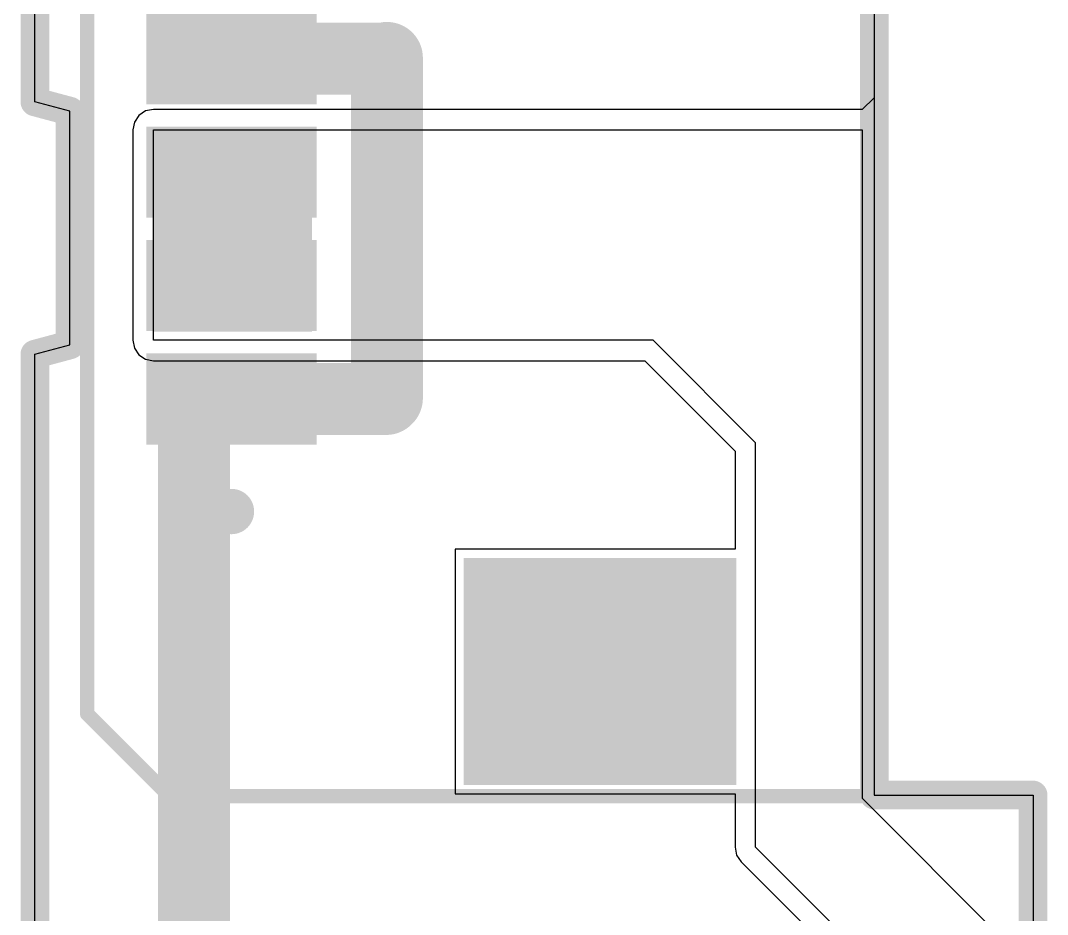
# Model space of a CAD drawing. Header units: millimetres. Extents: x -1.5 to 15.3, y -0.1 to 28.9.
# Drawn here: x 0.88 to 9.94, y 11.35 to 19.23 of the extents above; entities that cross this region are included whole.
import ezdxf

# ---------------------------------------------------------------- set-up
doc = ezdxf.new("R2010")
doc.units = ezdxf.units.MM
for name, color, linetype in [('BottomLayer', 5, 'Continuous'), ('Mechanical2', 216, 'Continuous'), ('TopLayer', 1, 'Continuous'), ('TopOverlay', 2, 'Continuous'), ('TopPaste', 8, 'Continuous'), ('TopSolder', 216, 'Continuous'), ('ViaHoleLayer', 16, 'Continuous')]:
    doc.layers.add(name, color=color, linetype=linetype)

# ---------------------------------------------------------------- blocks, each defined once
blk = doc.blocks.new('XF3M_1__0415_1B_3')
at = {"layer": 'TopLayer'}
for points in [[(-1.7966, 3.9), (-1.1966, 3.9), (-1.1966, 2.6), (-1.7966, 2.6)], [(-0.7966, 3.9), (-0.1966, 3.9), (-0.1966, 2.6), (-0.7966, 2.6)], [(0.2034, 3.9), (0.8034, 3.9), (0.8034, 2.6), (0.2034, 2.6)], [(1.2034, 3.9), (1.8034, 3.9), (1.8034, 2.6), (1.2034, 2.6)], [(-4.8, 1.1), (-3, 1.1), (-3, -1.1), (-4.8, -1.1)], [(3, 1.1), (4.8, 1.1), (4.8, -1.1), (3, -1.1)]]:
    blk.add_hatch(color=1, dxfattribs=at).paths.add_polyline_path(points)
at = {"layer": 'TopPaste'}
for points in [[(-1.7966, 3.9), (-1.1966, 3.9), (-1.1966, 2.6), (-1.7966, 2.6)], [(-0.7966, 3.9), (-0.1966, 3.9), (-0.1966, 2.6), (-0.7966, 2.6)], [(0.2034, 3.9), (0.8034, 3.9), (0.8034, 2.6), (0.2034, 2.6)], [(1.2034, 3.9), (1.8034, 3.9), (1.8034, 2.6), (1.2034, 2.6)], [(-4.8, 1.1), (-3, 1.1), (-3, -1.1), (-4.8, -1.1)], [(3, 1.1), (4.8, 1.1), (4.8, -1.1), (3, -1.1)]]:
    blk.add_hatch(color=8, dxfattribs=at).paths.add_polyline_path(points)
at = {"layer": 'TopSolder'}
for points in [[(-1.8982, 4.0016), (-1.095, 4.0016), (-1.095, 2.4984), (-1.8982, 2.4984)], [(-0.8982, 4.0016), (-0.095, 4.0016), (-0.095, 2.4984), (-0.8982, 2.4984)], [(0.1018, 4.0016), (0.905, 4.0016), (0.905, 2.4984), (0.1018, 2.4984)], [(1.1018, 4.0016), (1.905, 4.0016), (1.905, 2.4984), (1.1018, 2.4984)], [(-4.9016, 1.2016), (-2.8984, 1.2016), (-2.8984, -1.2016), (-4.9016, -1.2016)], [(2.8984, 1.2016), (4.9016, 1.2016), (4.9016, -1.2016), (2.8984, -1.2016)]]:
    blk.add_hatch(color=216, dxfattribs=at).paths.add_polyline_path(points)
at = {"layer": 'TopOverlay', "const_width": 0.127}
for points in [[(-4.2752, 4.5212), (-5, 3.7964)], [(-4.2752, 4.5212), (4.318, 4.5212)], [(4.318, 4.5212), (5, 3.8392)], [(5, 3.8392), (5, -2.4119)], [(-5, 3.7964), (-5, -2.4374)], [(5, -2.4119), (-5, -2.4374)]]:
    blk.add_lwpolyline(points, dxfattribs=at)
at = {"layer": 'TopOverlay'}
for points, const_width in [([(-4.307, 4.5212, 1), (-4.2435, 4.5212, 1)], 0.0635), ([(-4.307, 4.5212, 1), (-4.2435, 4.5212, 1)], 0.0635), ([(4.2862, 4.5212, 1), (4.3498, 4.5212, 1)], 0.0635), ([(4.2862, 4.5212, 1), (4.3498, 4.5212, 1)], 0.0635), ([(4.9682, 3.8392, 1), (5.0317, 3.8392, 1)], 0.0635), ([(4.9682, 3.8392, 1), (5.0317, 3.8392, 1)], 0.0635), ([(-5.0318, 3.7964, 1), (-4.9683, 3.7964, 1)], 0.0635), ([(-5.0318, 3.7964, 1), (-4.9683, 3.7964, 1)], 0.0635), ([(-2.3892, 3.25, 1), (-2.5892, 3.25, 1)], 0.2), ([(-2.6392, 3.25, 1), (-2.5392, 3.25, 1)], 0.1), ([(-2.4392, 3.25, 1), (-2.3392, 3.25, 1)], 0.1), ([(4.9682, -2.4119, 1), (5.0317, -2.4119, 1)], 0.0635), ([(4.9682, -2.4119, 1), (5.0317, -2.4119, 1)], 0.0635), ([(-5.0318, -2.4374, 1), (-4.9683, -2.4374, 1)], 0.0635), ([(-5.0318, -2.4374, 1), (-4.9683, -2.4374, 1)], 0.0635)]:
    blk.add_lwpolyline(points, format="xyb", close=True, dxfattribs=dict(at, const_width=const_width))

msp = doc.modelspace()

# ---------------------------------------------------------------- hatches: boundary and pattern name
at = {"layer": 'BottomLayer'}
h = msp.add_hatch(color=5, dxfattribs=at)
edge = h.paths.add_edge_path()
edge.add_arc((4.1148, 18.8976), 0.3, 0, 360)
h = msp.add_hatch(color=5, dxfattribs=at)
edge = h.paths.add_edge_path()
edge.add_arc((4.1148, 15.8976), 0.3, 0, 360)
at = {"layer": 'TopLayer'}
h = msp.add_hatch(color=1, dxfattribs=at)
edge = h.paths.add_edge_path()
edge.add_arc((4.1148, 18.8976), 0.3, 0, 360)
msp.add_hatch(color=1, dxfattribs=at).paths.add_polyline_path([(2.0574, 16.4846), (3.4544, 16.4846), (3.4544, 18.2626), (2.0574, 18.2626)])
h = msp.add_hatch(color=1, dxfattribs=at)
edge = h.paths.add_edge_path()
edge.add_arc((4.1148, 15.8976), 0.3, 0, 360)
at = {"layer": 'ViaHoleLayer'}
h = msp.add_hatch(color=16, dxfattribs=at)
edge = h.paths.add_edge_path()
edge.add_arc((4.1148, 18.8976), 0.15, 0, 360)
h = msp.add_hatch(color=16, dxfattribs=at)
edge = h.paths.add_edge_path()
edge.add_arc((4.1148, 15.8976), 0.15, 0, 360)

# ---------------------------------------------------------------- linework, layer by layer
at = {"layer": 'BottomLayer'}
for p, q in [((1.0118, 18.5106), (1.0118, 28.798)), ((8.4118, 22.398), (8.4118, 12.398)), ((1.3208, 18.4278), (1.0118, 18.5106)), ((1.3208, 16.3681), (1.3208, 18.4278)), ((1.0118, 16.2853), (1.3208, 16.3681)), ((1.0118, 7.798), (1.0118, 16.2853)), ((8.4118, 12.398), (9.8118, 12.398)), ((9.8118, 12.398), (9.8118, 8.1304))]:
    msp.add_line(p, q, dxfattribs=at)
at = {"layer": 'BottomLayer', "const_width": 0.635}
msp.add_lwpolyline([(4.1148, 15.8976), (4.1148, 18.8976)], dxfattribs=at)
at = {"layer": 'BottomLayer', "const_width": 0.3175}
for points in [[(3.956, 18.8976, 1), (4.2736, 18.8976, 1)], [(3.956, 15.8976, 1), (4.2736, 15.8976, 1)]]:
    msp.add_lwpolyline(points, format="xyb", close=True, dxfattribs=at)
at = {"layer": 'Mechanical2', "const_width": 0.254}
for points in [[(1.0118, 18.5106), (1.0118, 28.798)], [(8.4118, 12.398), (8.4118, 22.398)], [(1.0118, 18.5106), (1.3208, 18.4278)], [(1.3208, 16.3681), (1.3208, 18.4278)], [(1.0118, 16.2853), (1.3208, 16.3681)], [(1.0118, 7.798), (1.0118, 16.2853)], [(8.4118, 12.398), (9.8118, 12.398)], [(9.8118, 7.798), (9.8118, 12.398)]]:
    msp.add_lwpolyline(points, dxfattribs=at)
at = {"layer": 'Mechanical2', "const_width": 0.127}
for points in [[(0.9483, 18.5106, 1), (1.0753, 18.5106, 1)], [(0.9483, 18.5106, 1), (1.0753, 18.5106, 1)], [(1.2573, 18.4278, 1), (1.3843, 18.4278, 1)], [(1.2573, 18.4278, 1), (1.3843, 18.4278, 1)], [(1.2573, 16.3681, 1), (1.3843, 16.3681, 1)], [(1.2573, 16.3681, 1), (1.3843, 16.3681, 1)], [(0.9483, 16.2853, 1), (1.0753, 16.2853, 1)], [(0.9483, 16.2853, 1), (1.0753, 16.2853, 1)], [(8.3483, 12.398, 1), (8.4753, 12.398, 1)], [(8.3483, 12.398, 1), (8.4753, 12.398, 1)], [(9.7483, 12.398, 1), (9.8753, 12.398, 1)], [(9.7483, 12.398, 1), (9.8753, 12.398, 1)]]:
    msp.add_lwpolyline(points, format="xyb", close=True, dxfattribs=at)
at = {"layer": 'TopLayer'}
for p, q in [((1.0118, 18.5106), (1.0118, 28.798)), ((8.4118, 22.398), (8.4118, 18.5467)), ((1.3208, 18.4278), (1.0118, 18.5106)), ((8.4118, 18.5467), (8.3058, 18.4439)), ((1.3208, 16.3681), (1.3208, 18.4278)), ((1.9292, 18.3908), (1.8899, 18.332)), ((1.988, 18.4301), (1.9292, 18.3908)), ((2.0574, 18.4439), (1.988, 18.4301)), ((8.3058, 18.4439), (2.0574, 18.4439)), ((1.8899, 18.332), (1.8761, 18.2626)), ((1.8761, 18.2626), (1.8761, 16.4084)), ((2.0574, 16.4084), (2.0574, 18.2626)), ((2.0574, 18.2626), (8.3058, 18.2626)), ((8.3058, 18.2626), (8.3058, 12.3698)), ((1.8761, 16.4084), (1.8899, 16.339)), ((6.4628, 16.4084), (2.0574, 16.4084)), ((7.366, 15.5052), (6.4628, 16.4084)), ((1.0118, 16.2853), (1.3208, 16.3681)), ((1.8899, 16.339), (1.9292, 16.2802)), ((1.0118, 7.798), (1.0118, 16.2853)), ((1.9292, 16.2802), (1.988, 16.2409)), ((1.988, 16.2409), (2.0574, 16.2271)), ((2.0574, 16.2271), (6.3877, 16.2271)), ((6.3877, 16.2271), (7.1847, 15.4301)), ((7.366, 11.938), (7.366, 15.5052)), ((7.1847, 15.4301), (7.1847, 14.5652)), ((7.1847, 14.5652), (4.7166, 14.5652)), ((4.7166, 14.5652), (4.7166, 12.4096)), ((4.7166, 12.4096), (7.1847, 12.4096)), ((7.1847, 12.4096), (7.1847, 11.938)), ((8.3058, 12.3698), (9.5758, 11.0998)), ((7.1847, 11.938), (7.1985, 11.8686)), ((7.1985, 11.8686), (7.2378, 11.8098)), ((8.7213, 10.5827), (7.366, 11.938)), ((7.2378, 11.8098), (8.54, 10.5076))]:
    msp.add_line(p, q, dxfattribs=at)
at = {"layer": 'TopLayer', "const_width": 0.635}
for points in [[(2.7444, 18.8908), (4.108, 18.8908)], [(4.108, 18.8908), (4.1148, 18.8976)], [(2.7444, 15.8908), (4.108, 15.8908)], [(2.4142, 6.159), (2.4142, 15.8733)]]:
    msp.add_lwpolyline(points, dxfattribs=at)
at = {"layer": 'TopLayer', "const_width": 0.3175}
for points in [[(2.5856, 18.8908, 1), (2.9031, 18.8908, 1)], [(3.9493, 18.8908, 1), (4.2668, 18.8908, 1)], [(3.9493, 18.8908, 1), (4.2668, 18.8908, 1)], [(3.956, 18.8976, 1), (4.2736, 18.8976, 1)], [(2.5856, 15.8908, 1), (2.9031, 15.8908, 1)], [(3.9493, 15.8908, 1), (4.2668, 15.8908, 1)], [(2.2554, 15.8733, 1), (2.5729, 15.8733, 1)]]:
    msp.add_lwpolyline(points, format="xyb", close=True, dxfattribs=at)

# ---------------------------------------------------------------- block references
at = {"rotation": 90}
msp.add_blockref('XF3M_1__0415_1B_3', (5.9944, 17.3874), dxfattribs=at)

doc.saveas('drawing.dxf')
